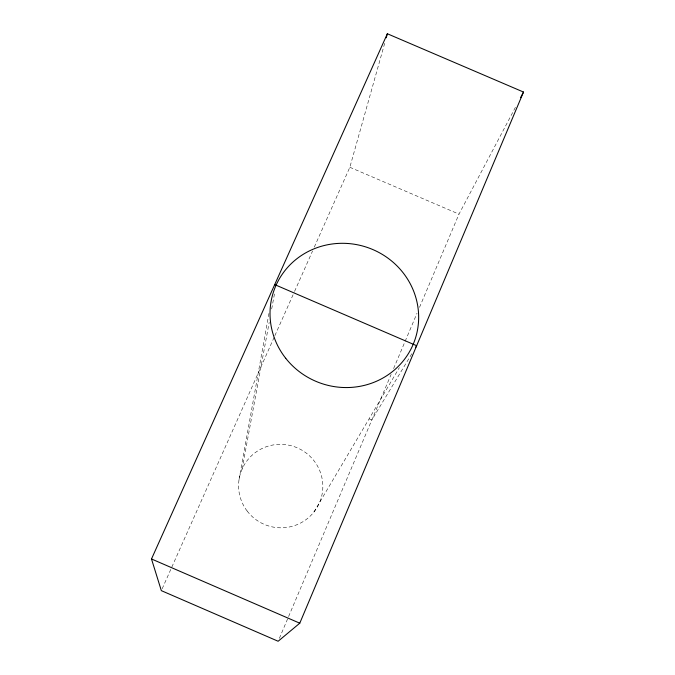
<?xml version="1.0" encoding="UTF-8"?>
<svg xmlns="http://www.w3.org/2000/svg" width="675" height="675" viewBox="0 0 675 675"><rect width="100%" height="100%" fill="white"/><g stroke="black" fill="none" stroke-linecap="round" stroke-linejoin="round"><path stroke-width="0.51" stroke-dasharray="3.38 2.53" d="M239.043 479.562L269.114 312.525M242.08 469.108L269.198 322.388M271.688 308.956L274.742 292.427M314.288 247.134L349.844 167.273L385.087 41.842M279.374 638.339L391.137 374.38M393.601 368.55L417.04 313.192M419.512 307.361L458.992 214.127L515.624 106.954M162.194 588.718L274.438 336.623M274.868 335.661L294.148 292.359M294.578 291.398L312.576 250.982M313.985 511.945L399.398 367.605M411.792 353.767L371.807 420.027L369.082 418.846M349.844 167.273L458.992 214.127M247.143 511.034A42.196 41.681 20.4 0 0 319.545 502.571A42.196 41.681 20.4 0 0 275.442 444.623A42.196 41.681 20.4 0 0 247.143 511.034"/><path stroke-width="1.01" d="M386.227 37.8L387.357 33.75L523.505 92.045L299.776 623.194L278.134 641.25L161.333 590.642L151.495 558.976L387.357 33.75M520.552 97.639L523.505 92.045M415.581 347.498L416.661 345.71L274.708 284.605M151.495 558.976L299.776 623.194M285.736 358.298A74.672 71.769 20.5 0 0 413.227 344.233A74.672 71.769 20.5 0 0 334.058 243.759A74.672 71.769 20.5 0 0 285.736 358.298"/></g></svg>
